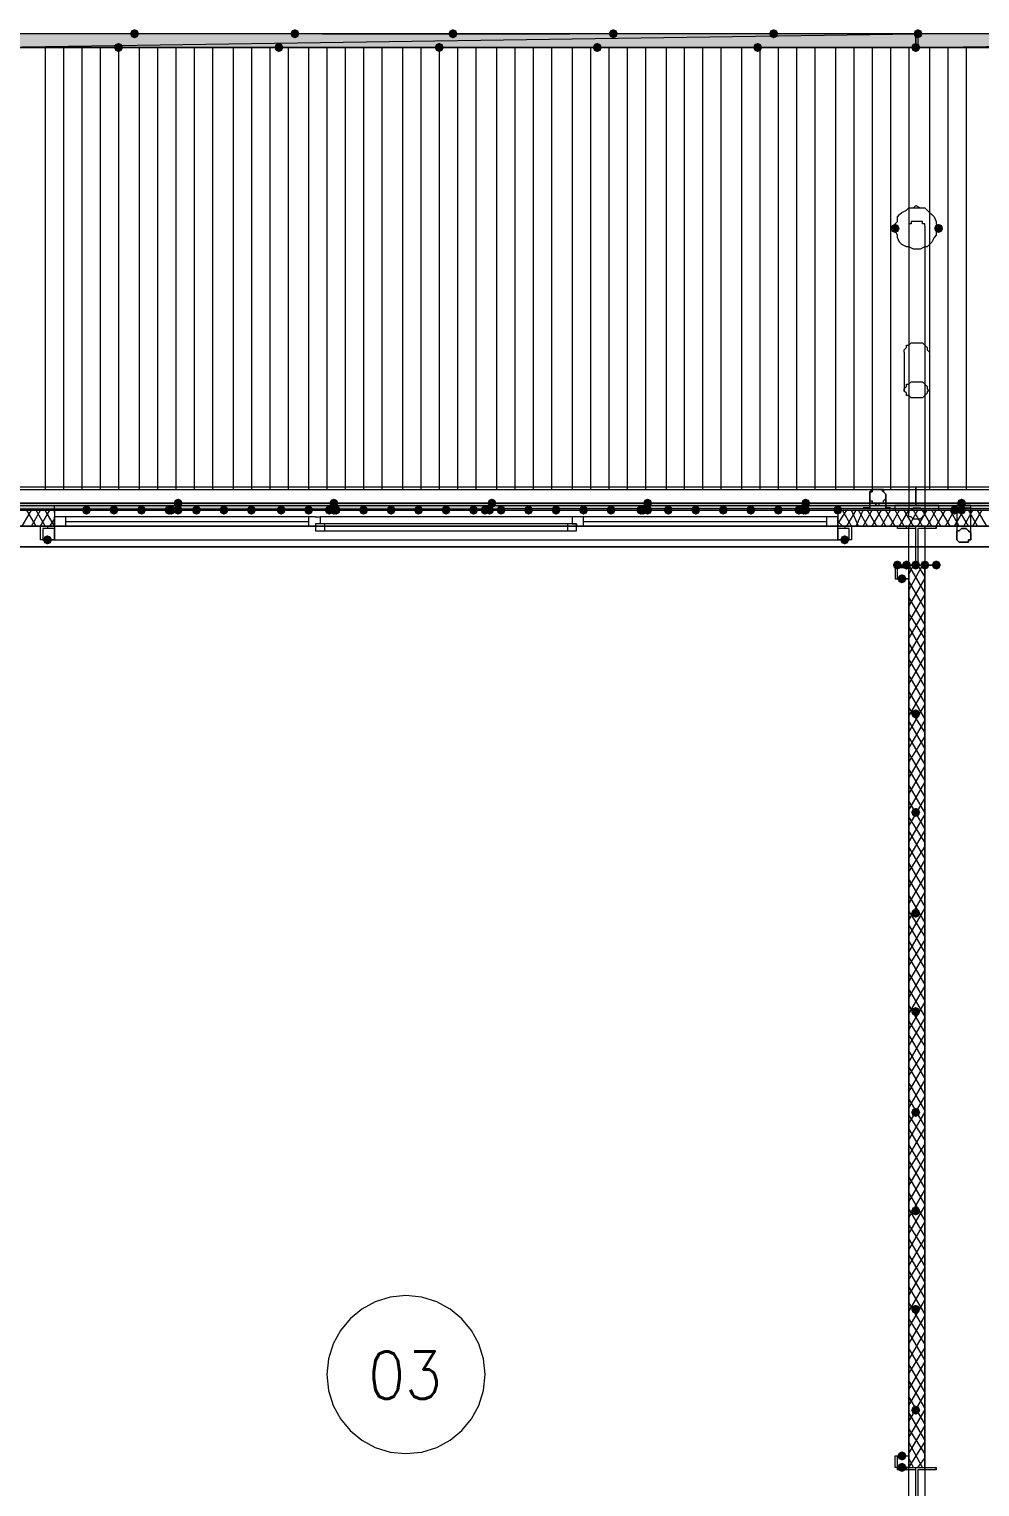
# Model space of a CAD drawing. Header units: millimetres. Extents: x 0 to 420, y 0 to 297.
# Drawn here: x 157.27 to 174.84, y 204.49 to 231.44 of the extents above; entities that cross this region are included whole.
import ezdxf

# ---------------------------------------------------------------- set-up
doc = ezdxf.new("R2010")
doc.units = ezdxf.units.MM
doc.styles.get("Standard").update_dxf_attribs({"font": 'STANDARD'})

msp = doc.modelspace()

# ---------------------------------------------------------------- hatches: boundary and pattern name
h = msp.add_hatch(color=7)
h.paths.add_polyline_path([(173.651333, 231.097667), (156.294667, 231.097667), (173.651333, 231.351667)], flags=0)
h.paths.add_polyline_path([(156.294667, 231.097667), (173.651333, 231.351667), (156.294667, 231.351667)], flags=0)
for color, points in [(254, [(159.300333, 231.351667), (159.275463, 231.291871), (159.215667, 231.267), (159.155871, 231.291871), (159.131, 231.351667), (159.155871, 231.411462), (159.215667, 231.436333), (159.275462, 231.411463)]), (254, [(162.263667, 231.351667), (162.238796, 231.291871), (162.179, 231.267), (162.119204, 231.291871), (162.094333, 231.351667), (162.119204, 231.411462), (162.179, 231.436333), (162.238796, 231.411463)]), (254, [(165.184667, 231.351667), (165.159796, 231.291871), (165.1, 231.267), (165.040204, 231.291871), (165.015333, 231.351667), (165.040204, 231.411462), (165.1, 231.436333), (165.159796, 231.411463)]), (254, [(168.148, 231.351667), (168.123129, 231.291871), (168.063333, 231.267), (168.003537, 231.291871), (167.978667, 231.351667), (168.003537, 231.411462), (168.063333, 231.436333), (168.123129, 231.411463)]), (254, [(171.111333, 231.351667), (171.086462, 231.291871), (171.026667, 231.267), (170.966871, 231.291871), (170.942, 231.351667), (170.966871, 231.411462), (171.026667, 231.436333), (171.086462, 231.411463)]), (254, [(173.778333, 231.351667), (173.753463, 231.291871), (173.693667, 231.267), (173.633871, 231.291871), (173.609, 231.351667), (173.633871, 231.411462), (173.693667, 231.436333), (173.753462, 231.411463)]), (254, [(159.004, 231.097667), (158.979129, 231.037871), (158.919333, 231.013), (158.859537, 231.037871), (158.834667, 231.097667), (158.859537, 231.157462), (158.919333, 231.182333), (158.979129, 231.157463)]), (254, [(161.967333, 231.097667), (161.942462, 231.037871), (161.882667, 231.013), (161.822871, 231.037871), (161.798, 231.097667), (161.822871, 231.157462), (161.882667, 231.182333), (161.942462, 231.157463)]), (254, [(164.930667, 231.097667), (164.905796, 231.037871), (164.846, 231.013), (164.786204, 231.037871), (164.761333, 231.097667), (164.786204, 231.157462), (164.846, 231.182333), (164.905796, 231.157463)]), (254, [(167.851667, 231.097667), (167.826796, 231.037871), (167.767, 231.013), (167.707204, 231.037871), (167.682333, 231.097667), (167.707204, 231.157462), (167.767, 231.182333), (167.826796, 231.157463)]), (254, [(170.815, 231.097667), (170.790129, 231.037871), (170.730333, 231.013), (170.670538, 231.037871), (170.645667, 231.097667), (170.670537, 231.157462), (170.730333, 231.182333), (170.790129, 231.157463)]), (254, [(173.736, 231.097667), (173.711129, 231.037871), (173.651333, 231.013), (173.591538, 231.037871), (173.566667, 231.097667), (173.591537, 231.157462), (173.651333, 231.182333), (173.711129, 231.157463)]), (7, [(173.355, 227.753333), (173.330129, 227.693537), (173.270333, 227.668667), (173.210538, 227.693537), (173.185667, 227.753333), (173.210537, 227.813129), (173.270333, 227.838), (173.330129, 227.813129)]), (7, [(174.159333, 227.753333), (174.134462, 227.693537), (174.074667, 227.668667), (174.014871, 227.693537), (173.99, 227.753333), (174.014871, 227.813129), (174.074667, 227.838), (174.134462, 227.813129)]), (7, [(158.411333, 222.546333), (158.386462, 222.486537), (158.326667, 222.461667), (158.266871, 222.486537), (158.242, 222.546333), (158.266871, 222.606129), (158.326667, 222.631), (158.386462, 222.606129)]), (7, [(158.919333, 222.546333), (158.894463, 222.486537), (158.834667, 222.461667), (158.774871, 222.486537), (158.75, 222.546333), (158.774871, 222.606129), (158.834667, 222.631), (158.894462, 222.606129)]), (7, [(159.427333, 222.546333), (159.402462, 222.486537), (159.342667, 222.461667), (159.282871, 222.486537), (159.258, 222.546333), (159.282871, 222.606129), (159.342667, 222.631), (159.402462, 222.606129)]), (7, [(159.935333, 222.546333), (159.910462, 222.486537), (159.850667, 222.461667), (159.790871, 222.486537), (159.766, 222.546333), (159.790871, 222.606129), (159.850667, 222.631), (159.910462, 222.606129)]), (254, [(159.977667, 222.546333), (159.952796, 222.486537), (159.893, 222.461667), (159.833204, 222.486537), (159.808333, 222.546333), (159.833204, 222.606129), (159.893, 222.631), (159.952796, 222.606129)]), (254, [(160.104667, 222.673333), (160.079796, 222.613537), (160.02, 222.588667), (159.960204, 222.613537), (159.935333, 222.673333), (159.960204, 222.733129), (160.02, 222.758), (160.079796, 222.733129)]), (254, [(160.104667, 222.546333), (160.079796, 222.486537), (160.02, 222.461667), (159.960204, 222.486537), (159.935333, 222.546333), (159.960204, 222.606129), (160.02, 222.631), (160.079796, 222.606129)]), (254, [(160.104667, 222.546333), (160.079796, 222.486537), (160.02, 222.461667), (159.960204, 222.486537), (159.935333, 222.546333), (159.960204, 222.606129), (160.02, 222.631), (160.079796, 222.606129)]), (7, [(160.443333, 222.546333), (160.418462, 222.486537), (160.358667, 222.461667), (160.298871, 222.486537), (160.274, 222.546333), (160.298871, 222.606129), (160.358667, 222.631), (160.418462, 222.606129)]), (7, [(160.951333, 222.546333), (160.926462, 222.486537), (160.866667, 222.461667), (160.806871, 222.486537), (160.782, 222.546333), (160.806871, 222.606129), (160.866667, 222.631), (160.926462, 222.606129)]), (7, [(161.459333, 222.546333), (161.434463, 222.486537), (161.374667, 222.461667), (161.314871, 222.486537), (161.29, 222.546333), (161.314871, 222.606129), (161.374667, 222.631), (161.434462, 222.606129)]), (7, [(162.009667, 222.546333), (161.984796, 222.486537), (161.925, 222.461667), (161.865204, 222.486537), (161.840333, 222.546333), (161.865204, 222.606129), (161.925, 222.631), (161.984796, 222.606129)]), (7, [(162.517667, 222.546333), (162.492796, 222.486537), (162.433, 222.461667), (162.373204, 222.486537), (162.348333, 222.546333), (162.373204, 222.606129), (162.433, 222.631), (162.492796, 222.606129)]), (254, [(162.898667, 222.546333), (162.873796, 222.486537), (162.814, 222.461667), (162.754204, 222.486537), (162.729333, 222.546333), (162.754204, 222.606129), (162.814, 222.631), (162.873796, 222.606129)]), (254, [(162.983333, 222.673333), (162.958463, 222.613537), (162.898667, 222.588667), (162.838871, 222.613537), (162.814, 222.673333), (162.838871, 222.733129), (162.898667, 222.758), (162.958462, 222.733129)]), (254, [(162.983333, 222.546333), (162.958463, 222.486537), (162.898667, 222.461667), (162.838871, 222.486537), (162.814, 222.546333), (162.838871, 222.606129), (162.898667, 222.631), (162.958462, 222.606129)]), (254, [(162.983333, 222.546333), (162.958463, 222.486537), (162.898667, 222.461667), (162.838871, 222.486537), (162.814, 222.546333), (162.838871, 222.606129), (162.898667, 222.631), (162.958462, 222.606129)]), (7, [(163.025667, 222.546333), (163.000796, 222.486537), (162.941, 222.461667), (162.881204, 222.486537), (162.856333, 222.546333), (162.881204, 222.606129), (162.941, 222.631), (163.000796, 222.606129)]), (7, [(163.533667, 222.546333), (163.508796, 222.486537), (163.449, 222.461667), (163.389204, 222.486537), (163.364333, 222.546333), (163.389204, 222.606129), (163.449, 222.631), (163.508796, 222.606129)]), (7, [(164.041667, 222.546333), (164.016796, 222.486537), (163.957, 222.461667), (163.897204, 222.486537), (163.872333, 222.546333), (163.897204, 222.606129), (163.957, 222.631), (164.016796, 222.606129)]), (7, [(164.549667, 222.546333), (164.524796, 222.486537), (164.465, 222.461667), (164.405204, 222.486537), (164.380333, 222.546333), (164.405204, 222.606129), (164.465, 222.631), (164.524796, 222.606129)]), (7, [(165.057667, 222.546333), (165.032796, 222.486537), (164.973, 222.461667), (164.913204, 222.486537), (164.888333, 222.546333), (164.913204, 222.606129), (164.973, 222.631), (165.032796, 222.606129)]), (7, [(165.565667, 222.546333), (165.540796, 222.486537), (165.481, 222.461667), (165.421204, 222.486537), (165.396333, 222.546333), (165.421204, 222.606129), (165.481, 222.631), (165.540796, 222.606129)]), (254, [(165.777333, 222.546333), (165.752462, 222.486537), (165.692667, 222.461667), (165.632871, 222.486537), (165.608, 222.546333), (165.632871, 222.606129), (165.692667, 222.631), (165.752462, 222.606129)]), (254, [(165.862, 222.546333), (165.837129, 222.486537), (165.777333, 222.461667), (165.717537, 222.486537), (165.692667, 222.546333), (165.717537, 222.606129), (165.777333, 222.631), (165.837129, 222.606129)]), (254, [(165.862, 222.546333), (165.837129, 222.486537), (165.777333, 222.461667), (165.717537, 222.486537), (165.692667, 222.546333), (165.717537, 222.606129), (165.777333, 222.631), (165.837129, 222.606129)]), (254, [(165.904333, 222.673333), (165.879462, 222.613537), (165.819667, 222.588667), (165.759871, 222.613537), (165.735, 222.673333), (165.759871, 222.733129), (165.819667, 222.758), (165.879462, 222.733129)]), (7, [(166.073667, 222.546333), (166.048796, 222.486537), (165.989, 222.461667), (165.929204, 222.486537), (165.904333, 222.546333), (165.929204, 222.606129), (165.989, 222.631), (166.048796, 222.606129)]), (7, [(166.581667, 222.546333), (166.556796, 222.486537), (166.497, 222.461667), (166.437204, 222.486537), (166.412333, 222.546333), (166.437204, 222.606129), (166.497, 222.631), (166.556796, 222.606129)]), (7, [(167.089667, 222.546333), (167.064796, 222.486537), (167.005, 222.461667), (166.945204, 222.486537), (166.920333, 222.546333), (166.945204, 222.606129), (167.005, 222.631), (167.064796, 222.606129)]), (7, [(167.597667, 222.546333), (167.572796, 222.486537), (167.513, 222.461667), (167.453204, 222.486537), (167.428333, 222.546333), (167.453204, 222.606129), (167.513, 222.631), (167.572796, 222.606129)]), (7, [(168.105667, 222.546333), (168.080796, 222.486537), (168.021, 222.461667), (167.961204, 222.486537), (167.936333, 222.546333), (167.961204, 222.606129), (168.021, 222.631), (168.080796, 222.606129)]), (7, [(168.656, 222.546333), (168.631129, 222.486537), (168.571333, 222.461667), (168.511538, 222.486537), (168.486667, 222.546333), (168.511537, 222.606129), (168.571333, 222.631), (168.631129, 222.606129)]), (254, [(168.698333, 222.546333), (168.673463, 222.486537), (168.613667, 222.461667), (168.553871, 222.486537), (168.529, 222.546333), (168.553871, 222.606129), (168.613667, 222.631), (168.673462, 222.606129)]), (254, [(168.783, 222.673333), (168.758129, 222.613537), (168.698333, 222.588667), (168.638537, 222.613537), (168.613667, 222.673333), (168.638537, 222.733129), (168.698333, 222.758), (168.758129, 222.733129)]), (254, [(168.783, 222.546333), (168.758129, 222.486537), (168.698333, 222.461667), (168.638537, 222.486537), (168.613667, 222.546333), (168.638537, 222.606129), (168.698333, 222.631), (168.758129, 222.606129)]), (254, [(168.783, 222.546333), (168.758129, 222.486537), (168.698333, 222.461667), (168.638537, 222.486537), (168.613667, 222.546333), (168.638537, 222.606129), (168.698333, 222.631), (168.758129, 222.606129)]), (7, [(169.164, 222.546333), (169.139129, 222.486537), (169.079333, 222.461667), (169.019538, 222.486537), (168.994667, 222.546333), (169.019537, 222.606129), (169.079333, 222.631), (169.139129, 222.606129)]), (7, [(169.672, 222.546333), (169.647129, 222.486537), (169.587333, 222.461667), (169.527537, 222.486537), (169.502667, 222.546333), (169.527537, 222.606129), (169.587333, 222.631), (169.647129, 222.606129)]), (7, [(170.18, 222.546333), (170.155129, 222.486537), (170.095333, 222.461667), (170.035538, 222.486537), (170.010667, 222.546333), (170.035537, 222.606129), (170.095333, 222.631), (170.155129, 222.606129)]), (7, [(170.688, 222.546333), (170.663129, 222.486537), (170.603333, 222.461667), (170.543538, 222.486537), (170.518667, 222.546333), (170.543537, 222.606129), (170.603333, 222.631), (170.663129, 222.606129)]), (7, [(171.196, 222.546333), (171.171129, 222.486537), (171.111333, 222.461667), (171.051538, 222.486537), (171.026667, 222.546333), (171.051537, 222.606129), (171.111333, 222.631), (171.171129, 222.606129)]), (254, [(171.577, 222.546333), (171.552129, 222.486537), (171.492333, 222.461667), (171.432538, 222.486537), (171.407667, 222.546333), (171.432537, 222.606129), (171.492333, 222.631), (171.552129, 222.606129)]), (254, [(171.661667, 222.546333), (171.636796, 222.486537), (171.577, 222.461667), (171.517204, 222.486537), (171.492333, 222.546333), (171.517204, 222.606129), (171.577, 222.631), (171.636796, 222.606129)]), (254, [(171.661667, 222.546333), (171.636796, 222.486537), (171.577, 222.461667), (171.517204, 222.486537), (171.492333, 222.546333), (171.517204, 222.606129), (171.577, 222.631), (171.636796, 222.606129)]), (254, [(171.704, 222.673333), (171.679129, 222.613537), (171.619333, 222.588667), (171.559538, 222.613537), (171.534667, 222.673333), (171.559537, 222.733129), (171.619333, 222.758), (171.679129, 222.733129)]), (7, [(171.704, 222.546333), (171.679129, 222.486537), (171.619333, 222.461667), (171.559538, 222.486537), (171.534667, 222.546333), (171.559537, 222.606129), (171.619333, 222.631), (171.679129, 222.606129)]), (7, [(172.296667, 222.546333), (172.271796, 222.486537), (172.212, 222.461667), (172.152204, 222.486537), (172.127333, 222.546333), (172.152204, 222.606129), (172.212, 222.631), (172.271796, 222.606129)]), (254, [(174.455667, 222.546333), (174.430796, 222.486537), (174.371, 222.461667), (174.311204, 222.486537), (174.286333, 222.546333), (174.311204, 222.606129), (174.371, 222.631), (174.430796, 222.606129)]), (254, [(174.582667, 222.673333), (174.557796, 222.613537), (174.498, 222.588667), (174.438204, 222.613537), (174.413333, 222.673333), (174.438204, 222.733129), (174.498, 222.758), (174.557796, 222.733129)]), (254, [(174.582667, 222.546333), (174.557796, 222.486537), (174.498, 222.461667), (174.438204, 222.486537), (174.413333, 222.546333), (174.438204, 222.606129), (174.498, 222.631), (174.557796, 222.606129)]), (254, [(174.582667, 222.546333), (174.557796, 222.486537), (174.498, 222.461667), (174.438204, 222.486537), (174.413333, 222.546333), (174.438204, 222.606129), (174.498, 222.631), (174.557796, 222.606129)]), (7, [(157.691667, 221.996), (157.666796, 221.936204), (157.607, 221.911333), (157.547204, 221.936204), (157.522333, 221.996), (157.547204, 222.055796), (157.607, 222.080667), (157.666796, 222.055796)]), (7, [(172.423667, 221.996), (172.398796, 221.936204), (172.339, 221.911333), (172.279204, 221.936204), (172.254333, 221.996), (172.279204, 222.055796), (172.339, 222.080667), (172.398796, 222.055796)]), (7, [(173.397333, 221.530333), (173.372462, 221.470537), (173.312667, 221.445667), (173.252871, 221.470537), (173.228, 221.530333), (173.252871, 221.590129), (173.312667, 221.615), (173.372462, 221.590129)]), (7, [(173.566667, 221.530333), (173.541796, 221.470537), (173.482, 221.445667), (173.422204, 221.470537), (173.397333, 221.530333), (173.422204, 221.590129), (173.482, 221.615), (173.541796, 221.590129)]), (7, [(173.736, 221.530333), (173.711129, 221.470537), (173.651333, 221.445667), (173.591538, 221.470537), (173.566667, 221.530333), (173.591537, 221.590129), (173.651333, 221.615), (173.711129, 221.590129)]), (7, [(173.905333, 221.530333), (173.880462, 221.470537), (173.820667, 221.445667), (173.760871, 221.470537), (173.736, 221.530333), (173.760871, 221.590129), (173.820667, 221.615), (173.880462, 221.590129)]), (7, [(174.117, 221.530333), (174.092129, 221.470537), (174.032333, 221.445667), (173.972537, 221.470537), (173.947667, 221.530333), (173.972537, 221.590129), (174.032333, 221.615), (174.092129, 221.590129)]), (7, [(173.482, 221.276333), (173.457129, 221.216537), (173.397333, 221.191667), (173.337538, 221.216537), (173.312667, 221.276333), (173.337537, 221.336129), (173.397333, 221.361), (173.457129, 221.336129)]), (7, [(173.736, 218.778667), (173.711129, 218.718871), (173.651333, 218.694), (173.591538, 218.718871), (173.566667, 218.778667), (173.591537, 218.838462), (173.651333, 218.863333), (173.711129, 218.838463)]), (7, [(173.736, 216.958333), (173.711129, 216.898537), (173.651333, 216.873667), (173.591538, 216.898537), (173.566667, 216.958333), (173.591537, 217.018129), (173.651333, 217.043), (173.711129, 217.018129)]), (7, [(173.736, 215.095667), (173.711129, 215.035871), (173.651333, 215.011), (173.591538, 215.035871), (173.566667, 215.095667), (173.591537, 215.155462), (173.651333, 215.180333), (173.711129, 215.155463)]), (7, [(173.736, 213.275333), (173.711129, 213.215537), (173.651333, 213.190667), (173.591538, 213.215537), (173.566667, 213.275333), (173.591537, 213.335129), (173.651333, 213.36), (173.711129, 213.335129)]), (7, [(173.736, 211.412667), (173.711129, 211.352871), (173.651333, 211.328), (173.591538, 211.352871), (173.566667, 211.412667), (173.591537, 211.472462), (173.651333, 211.497333), (173.711129, 211.472463)]), (7, [(173.736, 209.592333), (173.711129, 209.532537), (173.651333, 209.507667), (173.591538, 209.532537), (173.566667, 209.592333), (173.591537, 209.652129), (173.651333, 209.677), (173.711129, 209.652129)]), (7, [(173.736, 207.772), (173.711129, 207.712204), (173.651333, 207.687333), (173.591538, 207.712204), (173.566667, 207.772), (173.591537, 207.831796), (173.651333, 207.856667), (173.711129, 207.831796)]), (7, [(173.736, 205.909333), (173.711129, 205.849538), (173.651333, 205.824667), (173.591538, 205.849538), (173.566667, 205.909333), (173.591537, 205.969129), (173.651333, 205.994), (173.711129, 205.969129)]), (7, [(173.482, 205.062667), (173.457129, 205.002871), (173.397333, 204.978), (173.337538, 205.002871), (173.312667, 205.062667), (173.337537, 205.122462), (173.397333, 205.147333), (173.457129, 205.122463)]), (7, [(173.482, 204.851), (173.457129, 204.791204), (173.397333, 204.766333), (173.337538, 204.791204), (173.312667, 204.851), (173.337537, 204.910796), (173.397333, 204.935667), (173.457129, 204.910796)])]:
    msp.add_hatch(color=color).paths.add_polyline_path(points, flags=0)
h = msp.add_hatch(color=7)
h.paths.add_polyline_path([(191.050333, 231.097667), (173.693667, 231.097667), (191.050333, 231.351667)], flags=0)
h.paths.add_polyline_path([(173.693667, 231.097667), (191.050333, 231.351667), (173.693667, 231.351667)], flags=0)
h = msp.add_hatch(color=7)
h.paths.add_polyline_path([(120.904, 222.673333), (382.947333, 222.673333), (120.904, 222.546333)], flags=0)
h.paths.add_polyline_path([(382.947333, 222.673333), (120.904, 222.546333), (382.947333, 222.546333)], flags=0)

# ---------------------------------------------------------------- linework, layer by layer
at = {"color": 7, "lineweight": 0}
for points in [[(173.651333, 231.351667), (156.294667, 231.351667)], [(162.687, 231.351667), (167.259, 231.351667)], [(191.050333, 231.351667), (173.693667, 231.351667)], [(173.270333, 227.753333), (173.270333, 227.838), (173.312667, 227.880333), (173.312667, 227.965), (173.355, 228.007333), (173.397333, 228.049667), (173.482, 228.092), (173.524333, 228.134333), (173.609, 228.134333), (173.651333, 228.176667), (173.736, 228.134333), (173.820667, 228.134333), (173.863, 228.092), (173.905333, 228.049667), (173.947667, 228.007333), (173.99, 227.965), (174.032333, 227.880333), (174.032333, 227.838), (174.074667, 227.753333)], [(173.820667, 227.795667), (173.820667, 227.838), (173.778333, 227.838), (173.778333, 227.880333), (173.736, 227.880333), (173.693667, 227.880333), (173.651333, 227.880333), (173.609, 227.880333), (173.566667, 227.880333), (173.566667, 227.838), (173.524333, 227.838), (173.524333, 227.795667)], [(173.524333, 227.795667), (173.524333, 222.504)], [(173.820667, 227.795667), (173.820667, 222.504)], [(173.439667, 225.467333), (173.439667, 225.509667), (173.482, 225.552), (173.482, 225.594333), (173.524333, 225.594333), (173.566667, 225.636667), (173.609, 225.636667), (173.651333, 225.636667), (173.693667, 225.636667), (173.736, 225.636667), (173.778333, 225.636667), (173.820667, 225.594333), (173.863, 225.552), (173.863, 225.509667), (173.905333, 225.467333)], [(173.439667, 225.467333), (173.439667, 224.747667)], [(173.905333, 225.467333), (173.905333, 224.747667)], [(157.734, 222.546333), (157.734, 222.631), (172.212, 222.631), (172.212, 222.546333)], [(174.074667, 222.631), (174.032333, 222.631), (173.99, 222.631), (173.947667, 222.631), (173.905333, 222.631), (173.863, 222.631), (173.820667, 222.631), (173.736, 222.631), (173.651333, 222.631), (173.609, 222.631), (173.524333, 222.631), (173.482, 222.631), (173.397333, 222.631), (173.355, 222.631), (173.312667, 222.631), (173.270333, 222.631)], [(174.074667, 222.631), (174.074667, 222.546333), (174.032333, 222.546333), (173.99, 222.546333), (173.947667, 222.546333), (173.905333, 222.546333), (173.863, 222.546333), (173.820667, 222.546333), (173.736, 222.546333), (173.651333, 222.546333), (173.609, 222.546333), (173.524333, 222.546333), (173.482, 222.546333), (173.397333, 222.546333), (173.355, 222.546333), (173.312667, 222.546333), (173.270333, 222.546333), (173.270333, 222.631)], [(174.413333, 222.631), (174.413333, 222.080667)], [(174.667333, 222.080667), (174.667333, 222.631)], [(120.904, 222.546333), (382.947333, 222.546333), (120.904, 222.546333), (382.947333, 222.546333)], [(120.904, 222.546333), (382.947333, 222.546333)], [(120.904, 222.546333), (382.947333, 222.546333)], [(157.734, 222.546333), (154.813, 222.546333)], [(157.141333, 222.25), (157.310667, 222.546333)], [(157.395333, 222.25), (157.226, 222.546333)], [(157.310667, 222.25), (157.48, 222.546333)], [(157.564667, 222.25), (157.395333, 222.546333)], [(157.48, 222.25), (157.649333, 222.546333)], [(157.734, 222.25), (157.564667, 222.546333)], [(157.649333, 222.25), (157.734, 222.377)], [(157.734, 222.504), (157.734, 222.546333)], [(157.734, 222.546333), (157.734, 222.419333), (157.734, 222.25)], [(157.734, 222.546333), (157.734, 222.419333)], [(157.734, 222.25), (157.945667, 222.25), (157.945667, 222.419333), (157.734, 222.419333)], [(162.433, 222.419333), (157.945667, 222.419333)], [(157.945667, 222.334667), (162.433, 222.334667)], [(162.56, 222.419333), (162.433, 222.419333), (162.433, 222.25), (162.56, 222.25)], [(162.56, 222.419333), (162.644667, 222.419333), (162.644667, 222.292333), (162.56, 222.292333), (162.56, 222.25)], [(167.301333, 222.419333), (162.644667, 222.419333)], [(167.386, 222.419333), (167.301333, 222.419333), (167.301333, 222.292333), (167.386, 222.292333), (167.386, 222.25)], [(167.386, 222.25), (167.513, 222.25), (167.513, 222.419333), (167.386, 222.419333)], [(172.000333, 222.419333), (167.513, 222.419333)], [(167.513, 222.334667), (172.000333, 222.334667)], [(172.212, 222.419333), (172.000333, 222.419333), (172.000333, 222.25), (172.212, 222.25)], [(172.212, 222.292333), (172.381333, 222.546333)], [(172.212, 222.546333), (172.212, 222.419333), (172.212, 222.25)], [(172.212, 222.546333), (172.212, 222.419333)], [(175.133, 222.546333), (172.212, 222.546333)], [(172.296667, 222.25), (172.212, 222.334667)], [(172.466, 222.25), (172.296667, 222.546333)], [(172.381333, 222.25), (172.550667, 222.546333)], [(172.593, 222.25), (172.466, 222.546333)], [(172.550667, 222.25), (172.677667, 222.546333)], [(172.762333, 222.25), (172.593, 222.546333)], [(172.677667, 222.25), (172.847, 222.546333)], [(172.931667, 222.25), (172.762333, 222.546333)], [(172.847, 222.25), (173.016333, 222.546333)], [(173.101, 222.25), (172.931667, 222.546333)], [(173.016333, 222.25), (173.185667, 222.546333)], [(173.270333, 222.25), (173.101, 222.546333)], [(173.185667, 222.25), (173.355, 222.546333)], [(173.439667, 222.25), (173.270333, 222.546333)], [(173.355, 222.25), (173.524333, 222.546333)], [(173.609, 222.25), (173.439667, 222.546333)], [(173.524333, 222.25), (173.693667, 222.546333)], [(173.778333, 222.25), (173.609, 222.546333)], [(173.693667, 222.25), (173.863, 222.546333)], [(173.947667, 222.25), (173.778333, 222.546333)], [(173.863, 222.25), (174.032333, 222.546333)], [(174.117, 222.25), (173.947667, 222.546333)], [(174.032333, 222.25), (174.201667, 222.546333)], [(174.286333, 222.25), (174.117, 222.546333)], [(174.201667, 222.25), (174.371, 222.546333)], [(174.455667, 222.25), (174.286333, 222.546333)], [(174.371, 222.25), (174.540333, 222.546333)], [(174.625, 222.25), (174.455667, 222.546333)], [(174.540333, 222.25), (174.709667, 222.546333)], [(174.794333, 222.25), (174.625, 222.546333)], [(174.709667, 222.25), (174.879, 222.546333)], [(174.963667, 222.25), (174.794333, 222.546333)], [(154.813, 222.25), (157.734, 222.25)], [(157.607, 222.25), (157.607, 222.207667)], [(164.973, 222.25), (157.734, 222.25), (157.734, 222.123)], [(164.973, 222.25), (157.734, 222.25), (157.734, 222.123)], [(157.734, 222.25), (172.212, 222.25)], [(157.734, 222.123), (157.734, 221.996), (164.973, 221.996)], [(157.734, 222.123), (157.734, 221.996), (164.973, 221.996)], [(157.945667, 222.25), (162.433, 222.25)], [(167.216667, 222.292333), (162.729333, 222.292333)], [(162.729333, 222.25), (167.216667, 222.25)], [(162.729333, 222.165333), (167.216667, 222.165333)], [(162.729333, 222.165333), (167.216667, 222.165333)], [(172.212, 222.123), (172.212, 222.25), (164.973, 222.25)], [(172.212, 222.123), (172.212, 222.25), (164.973, 222.25)], [(164.973, 221.996), (172.212, 221.996), (172.212, 222.123)], [(164.973, 221.996), (172.212, 221.996), (172.212, 222.123)], [(167.513, 222.25), (172.000333, 222.25)], [(172.212, 222.25), (175.133, 222.25)], [(172.339, 222.25), (172.339, 222.207667)], [(173.312667, 222.207667), (173.312667, 222.25)], [(173.482, 222.207667), (173.482, 222.25)], [(173.651333, 221.530333), (173.651333, 222.25)], [(173.820667, 222.207667), (173.820667, 222.25)], [(174.032333, 222.207667), (174.032333, 222.25)], [(173.397333, 221.530333), (173.397333, 221.488)], [(173.524333, 221.361), (173.609, 221.530333)], [(173.524333, 221.064667), (173.778333, 221.530333)], [(173.820667, 221.022333), (173.524333, 221.530333)], [(173.820667, 221.318667), (173.693667, 221.530333)], [(173.524333, 220.768333), (173.820667, 221.276333)], [(173.820667, 220.726), (173.524333, 221.234)], [(173.524333, 220.472), (173.820667, 220.98)], [(173.820667, 220.429667), (173.524333, 220.937667)], [(173.524333, 220.175667), (173.820667, 220.683667)], [(173.820667, 220.175667), (173.524333, 220.641333)], [(173.524333, 219.879333), (173.820667, 220.387333)], [(173.820667, 219.879333), (173.524333, 220.387333)], [(173.524333, 219.625333), (173.820667, 220.133333)], [(173.820667, 219.583), (173.524333, 220.091)], [(173.524333, 219.329), (173.820667, 219.837)], [(173.820667, 219.286667), (173.524333, 219.794667)], [(173.524333, 219.032667), (173.820667, 219.540667)], [(173.820667, 218.990333), (173.524333, 219.498333)], [(173.524333, 218.736333), (173.820667, 219.244333)], [(173.820667, 218.694), (173.524333, 219.202)], [(173.524333, 218.44), (173.820667, 218.948)], [(173.820667, 218.44), (173.524333, 218.905667)], [(173.524333, 218.143667), (173.820667, 218.651667)], [(173.820667, 218.143667), (173.524333, 218.651667)], [(173.524333, 217.889667), (173.820667, 218.355333)], [(173.820667, 217.847333), (173.524333, 218.355333)], [(173.524333, 217.593333), (173.820667, 218.101333)], [(173.820667, 217.551), (173.524333, 218.059)], [(173.524333, 217.297), (173.820667, 217.805)], [(173.820667, 217.254667), (173.524333, 217.762667)], [(173.524333, 217.000667), (173.820667, 217.508667)], [(173.820667, 216.958333), (173.524333, 217.466333)], [(173.524333, 216.704333), (173.820667, 217.212333)], [(173.820667, 216.662), (173.524333, 217.17)], [(173.524333, 216.408), (173.820667, 216.916)], [(173.820667, 216.408), (173.524333, 216.873667)], [(173.524333, 216.111667), (173.820667, 216.619667)], [(173.820667, 216.111667), (173.524333, 216.619667)], [(173.524333, 215.857667), (173.820667, 216.323333)], [(173.820667, 215.815333), (173.524333, 216.323333)], [(173.524333, 215.561333), (173.820667, 216.069333)], [(173.820667, 215.519), (173.524333, 216.027)], [(173.524333, 215.265), (173.820667, 215.773)], [(173.820667, 215.222667), (173.524333, 215.730667)], [(173.524333, 214.968667), (173.820667, 215.476667)], [(173.820667, 214.926333), (173.524333, 215.434333)], [(173.524333, 214.672333), (173.820667, 215.180333)], [(173.820667, 214.672333), (173.524333, 215.138)], [(173.524333, 214.376), (173.820667, 214.884)], [(173.820667, 214.376), (173.524333, 214.884)], [(173.524333, 214.122), (173.820667, 214.587667)], [(173.820667, 214.079667), (173.524333, 214.587667)], [(173.524333, 213.825667), (173.820667, 214.333667)], [(173.820667, 213.783333), (173.524333, 214.291333)], [(173.524333, 213.529333), (173.820667, 214.037333)], [(173.820667, 213.487), (173.524333, 213.995)], [(173.524333, 213.233), (173.820667, 213.741)], [(173.820667, 213.190667), (173.524333, 213.698667)], [(173.524333, 212.936667), (173.820667, 213.444667)], [(173.820667, 212.894333), (173.524333, 213.402333)], [(173.524333, 212.640333), (173.820667, 213.148333)], [(173.820667, 212.640333), (173.524333, 213.106)], [(173.524333, 212.344), (173.820667, 212.852)], [(173.820667, 212.344), (173.524333, 212.852)], [(173.524333, 212.09), (173.820667, 212.555667)], [(173.820667, 212.047667), (173.524333, 212.555667)], [(173.524333, 211.793667), (173.820667, 212.301667)], [(173.820667, 211.751333), (173.524333, 212.259333)], [(173.524333, 211.497333), (173.820667, 212.005333)], [(173.820667, 211.455), (173.524333, 211.963)], [(173.524333, 211.201), (173.820667, 211.709)], [(173.820667, 211.158667), (173.524333, 211.666667)], [(173.524333, 210.904667), (173.820667, 211.412667)], [(173.820667, 210.904667), (173.524333, 211.370333)], [(173.524333, 210.608333), (173.820667, 211.116333)], [(173.820667, 210.608333), (173.524333, 211.116333)], [(173.524333, 210.354333), (173.820667, 210.82)], [(173.820667, 210.312), (173.524333, 210.82)], [(173.524333, 210.058), (173.820667, 210.566)], [(173.820667, 210.015667), (173.524333, 210.523667)], [(173.524333, 209.761667), (173.820667, 210.269667)], [(173.820667, 209.719333), (173.524333, 210.227333)], [(173.524333, 209.465333), (173.820667, 209.973333)], [(173.820667, 209.423), (173.524333, 209.931)], [(173.524333, 209.169), (173.820667, 209.677)], [(173.820667, 209.126667), (173.524333, 209.634667)], [(173.524333, 208.872667), (173.820667, 209.380667)], [(173.820667, 208.872667), (173.524333, 209.338333)], [(173.524333, 208.576333), (173.820667, 209.084333)], [(173.820667, 208.576333), (173.524333, 209.084333)], [(173.524333, 208.322333), (173.820667, 208.788)], [(173.820667, 208.28), (173.524333, 208.788)], [(173.524333, 208.026), (173.820667, 208.534)], [(173.820667, 207.983667), (173.524333, 208.491667)], [(165.692667, 206.5655), (165.662995, 206.859844), (165.577894, 207.133996), (165.443238, 207.382083), (165.264899, 207.598232), (165.048749, 207.776572), (164.800662, 207.911228), (164.52651, 207.996328), (164.232167, 208.026), (163.937823, 207.996328), (163.663671, 207.911228), (163.415584, 207.776572), (163.199434, 207.598232), (163.021095, 207.382083), (162.886439, 207.133996), (162.801339, 206.859844), (162.771667, 206.5655)], [(173.524333, 207.729667), (173.820667, 208.237667)], [(173.820667, 207.687333), (173.524333, 208.195333)], [(173.524333, 207.433333), (173.820667, 207.941333)], [(173.820667, 207.391), (173.524333, 207.899)], [(173.524333, 207.137), (173.820667, 207.645)], [(173.820667, 207.137), (173.524333, 207.602667)], [(173.524333, 206.840667), (173.820667, 207.348667)], [(173.820667, 206.840667), (173.524333, 207.348667)], [(173.524333, 206.586667), (173.820667, 207.052333)], [(173.820667, 206.544333), (173.524333, 207.052333)], [(173.524333, 206.290333), (173.820667, 206.798333)], [(173.820667, 206.248), (173.524333, 206.756)], [(162.771667, 206.5655), (162.801339, 206.271156), (162.886439, 205.997004), (163.021095, 205.748917), (163.199434, 205.532768), (163.415584, 205.354428), (163.663671, 205.219772), (163.937823, 205.134672), (164.232167, 205.105), (164.52651, 205.134672), (164.800662, 205.219772), (165.048749, 205.354428), (165.264899, 205.532768), (165.443238, 205.748917), (165.577894, 205.997004), (165.662995, 206.271156), (165.692667, 206.5655)], [(173.524333, 205.994), (173.820667, 206.502)], [(173.820667, 205.951667), (173.524333, 206.459667)], [(173.524333, 205.697667), (173.820667, 206.205667)], [(173.820667, 205.655333), (173.524333, 206.163333)], [(173.524333, 205.401333), (173.820667, 205.909333)], [(173.820667, 205.359), (173.524333, 205.867)], [(173.524333, 205.105), (173.820667, 205.613)], [(173.820667, 205.105), (173.524333, 205.570667)], [(173.524333, 204.851), (173.820667, 205.316667)], [(173.778333, 204.851), (173.524333, 205.316667)], [(173.312667, 204.808667), (173.312667, 204.851)], [(173.482, 204.808667), (173.482, 204.851)], [(173.609, 204.851), (173.524333, 205.020333)], [(173.651333, 204.131333), (173.651333, 204.851)], [(173.693667, 204.851), (173.820667, 205.020333)], [(173.820667, 204.808667), (173.820667, 204.851)], [(174.032333, 204.808667), (174.032333, 204.851)]]:
    msp.add_lwpolyline(points, dxfattribs=at)
for points in [[(173.651333, 231.097667), (156.294667, 231.097667), (173.651333, 231.351667)], [(156.294667, 231.097667), (173.651333, 231.351667), (156.294667, 231.351667)], [(173.651333, 231.351667), (156.294667, 231.351667), (156.294667, 231.097667), (173.651333, 231.097667)], [(167.259, 231.351667), (162.687, 231.351667)], [(191.050333, 231.097667), (173.693667, 231.097667), (191.050333, 231.351667)], [(173.693667, 231.097667), (191.050333, 231.351667), (173.693667, 231.351667)], [(260.604, 231.351667), (260.604, 231.097667), (243.247333, 231.097667), (243.247333, 231.351667), (243.247333, 231.097667), (225.848333, 231.097667), (225.848333, 231.351667), (225.848333, 231.097667), (208.449333, 231.097667), (208.449333, 231.351667), (208.449333, 231.097667), (191.050333, 231.097667), (191.050333, 231.351667), (173.693667, 231.351667), (173.693667, 231.097667), (191.050333, 231.097667), (191.050333, 231.351667), (208.449333, 231.351667), (225.848333, 231.351667), (243.247333, 231.351667)], [(382.947333, 230.505), (382.947333, 231.097667), (120.904, 231.097667), (120.904, 230.505), (120.904, 223.52), (120.904, 222.927333), (382.947333, 222.927333), (382.947333, 223.52)], [(173.736, 227.372333), (173.651333, 227.372333), (173.609, 227.372333), (173.524333, 227.414667), (173.482, 227.414667), (173.397333, 227.457), (173.355, 227.499333), (173.312667, 227.584), (173.312667, 227.626333), (173.270333, 227.711), (173.270333, 227.753333), (173.270333, 227.838), (173.312667, 227.880333), (173.312667, 227.965), (173.355, 228.007333), (173.397333, 228.049667), (173.482, 228.092), (173.524333, 228.134333), (173.609, 228.134333), (173.651333, 228.134333), (173.736, 228.134333), (173.820667, 228.134333), (173.863, 228.092), (173.905333, 228.049667), (173.947667, 228.007333), (173.99, 227.965), (174.032333, 227.880333), (174.032333, 227.838), (174.074667, 227.753333), (174.032333, 227.711), (174.032333, 227.626333), (173.99, 227.584), (173.947667, 227.499333), (173.905333, 227.457), (173.863, 227.414667), (173.820667, 227.414667)], [(173.693667, 224.620667), (173.651333, 224.620667), (173.609, 224.620667), (173.566667, 224.620667), (173.524333, 224.663), (173.482, 224.663), (173.482, 224.705333), (173.439667, 224.747667), (173.439667, 224.79), (173.482, 224.832333), (173.482, 224.874667), (173.524333, 224.874667), (173.566667, 224.917), (173.609, 224.917), (173.651333, 224.917), (173.693667, 224.917), (173.736, 224.917), (173.778333, 224.917), (173.820667, 224.874667), (173.863, 224.832333), (173.863, 224.79), (173.905333, 224.747667), (173.863, 224.747667), (173.863, 224.705333), (173.820667, 224.663), (173.778333, 224.620667), (173.736, 224.620667)], [(156.294667, 222.631), (173.651333, 222.631), (173.651333, 222.969667), (156.294667, 222.969667)], [(173.185667, 222.588667), (173.101, 222.588667), (173.101, 222.800333), (173.101, 222.842667), (173.058667, 222.885), (173.058667, 222.927333), (173.016333, 222.927333), (172.974, 222.927333), (172.931667, 222.927333), (172.889333, 222.927333), (172.847, 222.927333), (172.804667, 222.885), (172.804667, 222.842667), (172.804667, 222.800333), (172.804667, 222.588667), (172.677667, 222.588667), (172.804667, 222.588667), (172.804667, 222.800333), (172.804667, 222.842667), (172.804667, 222.885), (172.847, 222.885), (172.847, 222.927333), (172.889333, 222.927333), (172.931667, 222.927333), (172.974, 222.927333), (173.016333, 222.927333), (173.058667, 222.885), (173.101, 222.842667), (173.101, 222.800333), (173.101, 222.588667), (173.185667, 222.588667), (173.101, 222.588667), (173.101, 222.800333), (173.101, 222.842667), (173.058667, 222.885), (173.058667, 222.927333), (173.016333, 222.927333), (172.974, 222.927333), (172.931667, 222.927333), (172.889333, 222.927333), (172.847, 222.927333), (172.804667, 222.885), (172.804667, 222.842667), (172.804667, 222.800333), (172.804667, 222.588667), (172.677667, 222.588667), (172.804667, 222.588667), (172.804667, 222.800333), (172.804667, 222.842667), (172.804667, 222.885), (172.847, 222.885), (172.847, 222.927333), (172.889333, 222.927333), (172.931667, 222.927333), (172.974, 222.927333), (173.016333, 222.927333), (173.058667, 222.885), (173.101, 222.842667), (173.101, 222.800333), (173.101, 222.588667), (173.185667, 222.588667), (173.101, 222.588667), (173.101, 222.800333), (173.101, 222.842667), (173.058667, 222.885), (173.016333, 222.927333), (172.974, 222.927333), (172.931667, 222.927333), (172.889333, 222.927333), (172.847, 222.927333), (172.847, 222.885), (172.804667, 222.885), (172.804667, 222.842667), (172.804667, 222.800333), (172.804667, 222.588667), (172.677667, 222.588667), (172.804667, 222.588667), (172.804667, 222.800333), (172.804667, 222.842667), (172.804667, 222.885), (172.847, 222.927333), (172.889333, 222.927333), (172.931667, 222.927333), (172.974, 222.927333), (173.016333, 222.927333), (173.058667, 222.927333), (173.058667, 222.885), (173.101, 222.842667), (173.101, 222.800333), (173.101, 222.588667)], [(172.804667, 222.800333), (172.804667, 222.758), (172.804667, 222.715667), (172.847, 222.715667), (172.847, 222.673333), (172.889333, 222.673333), (172.931667, 222.631), (172.974, 222.631), (172.974, 222.673333), (173.016333, 222.673333), (173.058667, 222.673333), (173.058667, 222.715667), (173.101, 222.758), (173.101, 222.800333), (173.101, 222.842667), (173.058667, 222.885), (173.016333, 222.927333), (172.974, 222.927333), (172.931667, 222.927333), (172.889333, 222.927333), (172.847, 222.927333), (172.847, 222.885), (172.804667, 222.885), (172.804667, 222.842667)], [(173.101, 222.800333), (173.101, 222.842667), (173.058667, 222.885), (173.016333, 222.927333), (172.974, 222.927333), (172.931667, 222.927333), (172.889333, 222.927333), (172.847, 222.927333), (172.847, 222.885), (172.804667, 222.885), (172.804667, 222.842667), (172.804667, 222.800333), (172.804667, 222.758), (172.804667, 222.715667), (172.847, 222.715667), (172.847, 222.673333), (172.889333, 222.673333), (172.931667, 222.631), (172.974, 222.631), (172.974, 222.673333), (173.016333, 222.673333), (173.058667, 222.673333), (173.058667, 222.715667), (173.101, 222.758)], [(173.651333, 222.631), (191.050333, 222.631), (191.050333, 222.969667), (173.651333, 222.969667)], [(120.904, 222.673333), (382.947333, 222.673333), (120.904, 222.546333)], [(382.947333, 222.673333), (120.904, 222.546333), (382.947333, 222.546333)], [(120.904, 222.673333), (120.904, 222.546333), (382.947333, 222.546333), (382.947333, 222.673333)], [(173.693667, 222.377), (173.651333, 222.377), (173.609, 222.377), (173.566667, 222.419333), (173.524333, 222.419333), (173.524333, 222.461667), (173.524333, 222.504), (173.524333, 222.546333), (173.566667, 222.546333), (173.609, 222.588667), (173.651333, 222.588667), (173.693667, 222.588667), (173.736, 222.588667), (173.778333, 222.546333), (173.820667, 222.504), (173.820667, 222.461667), (173.778333, 222.419333), (173.736, 222.377)], [(174.667333, 222.631), (174.625, 222.631), (174.582667, 222.631), (174.540333, 222.631), (174.498, 222.631), (174.455667, 222.631), (174.413333, 222.631), (174.413333, 222.588667), (174.455667, 222.588667), (174.498, 222.588667), (174.540333, 222.588667), (174.582667, 222.588667), (174.625, 222.588667), (174.667333, 222.588667)], [(157.734, 222.25), (157.734, 222.419333)], [(172.212, 222.25), (172.212, 222.419333)], [(394.335, 222.25), (260.265333, 222.25), (260.265333, 191.219667), (243.586, 191.219667), (243.586, 222.25), (109.516333, 222.25), (109.516333, 105.579333), (243.586, 105.579333), (243.586, 136.609667), (260.265333, 136.609667), (260.265333, 105.579333), (394.335, 105.579333)], [(157.48, 222.25), (157.734, 222.25), (157.734, 221.996), (157.48, 221.996)], [(157.522333, 222.207667), (157.522333, 221.996), (157.734, 221.996), (157.734, 222.207667)], [(162.56, 222.165333), (162.729333, 222.165333), (162.729333, 222.292333), (162.56, 222.292333)], [(167.386, 222.292333), (167.216667, 222.292333), (167.216667, 222.165333), (167.386, 222.165333)], [(172.212, 222.25), (172.466, 222.25), (172.466, 221.996), (172.212, 221.996)], [(172.212, 222.207667), (172.212, 221.996), (172.423667, 221.996), (172.423667, 222.207667)], [(174.032333, 221.530333), (173.312667, 221.530333), (173.651333, 221.530333), (173.651333, 222.207667), (173.312667, 222.207667), (173.312667, 222.25), (174.032333, 222.25), (174.032333, 222.207667), (173.693667, 222.207667), (173.693667, 221.530333)], [(174.667333, 222.080667), (174.667333, 222.038333), (174.667333, 221.996), (174.625, 221.996), (174.625, 221.953667), (174.582667, 221.953667), (174.540333, 221.953667), (174.498, 221.953667), (174.455667, 221.953667), (174.413333, 221.996), (174.413333, 222.038333), (174.413333, 222.080667), (174.413333, 222.123), (174.413333, 222.165333), (174.455667, 222.165333), (174.498, 222.207667), (174.540333, 222.207667), (174.582667, 222.207667), (174.625, 222.165333), (174.667333, 222.123), (174.667333, 222.080667), (174.667333, 222.123), (174.625, 222.165333), (174.582667, 222.207667), (174.540333, 222.207667), (174.498, 222.207667), (174.455667, 222.165333), (174.413333, 222.165333), (174.413333, 222.123), (174.413333, 222.080667), (174.413333, 222.038333), (174.413333, 221.996), (174.455667, 221.953667), (174.498, 221.953667), (174.540333, 221.953667), (174.582667, 221.953667), (174.625, 221.953667), (174.625, 221.996), (174.667333, 221.996), (174.667333, 222.038333)], [(174.413333, 222.080667), (174.413333, 222.038333), (174.413333, 221.996), (174.455667, 221.953667), (174.498, 221.953667), (174.540333, 221.953667), (174.582667, 221.953667), (174.625, 221.953667), (174.625, 221.996), (174.667333, 221.996), (174.667333, 222.038333), (174.667333, 222.080667), (174.667333, 222.123), (174.625, 222.165333), (174.582667, 222.207667), (174.540333, 222.207667), (174.498, 222.207667), (174.455667, 222.165333), (174.413333, 222.165333), (174.413333, 222.123)], [(243.586, 221.869), (243.586, 191.219667), (260.265333, 191.219667), (260.265333, 221.869), (393.954, 221.869), (393.954, 105.918), (260.265333, 105.918), (260.265333, 136.609667), (243.586, 136.609667), (243.586, 105.918), (109.897333, 105.918), (109.897333, 221.869)], [(173.524333, 221.530333), (173.270333, 221.530333), (173.270333, 221.276333), (173.524333, 221.276333)], [(173.820667, 204.851), (173.820667, 221.530333), (173.524333, 221.530333), (173.524333, 204.851)], [(173.524333, 221.488), (173.524333, 221.276333), (173.312667, 221.276333), (173.312667, 221.488)], [(173.524333, 204.851), (173.312667, 204.851), (173.312667, 205.062667), (173.524333, 205.062667), (173.524333, 204.851), (173.270333, 204.851), (173.270333, 205.062667), (173.524333, 205.062667)], [(174.032333, 204.131333), (173.312667, 204.131333), (173.312667, 204.173667), (173.651333, 204.173667), (173.651333, 204.808667), (173.312667, 204.808667), (173.312667, 204.851), (174.032333, 204.851), (174.032333, 204.808667), (173.693667, 204.808667), (173.693667, 204.173667), (174.032333, 204.173667)]]:
    msp.add_lwpolyline(points, close=True, dxfattribs=at)
at = {"color": 253, "lineweight": 0}
for points in [[(157.564667, 231.097667), (157.564667, 222.927333)], [(157.903333, 231.097667), (157.903333, 222.927333)], [(158.242, 231.097667), (158.242, 222.927333)], [(158.580667, 231.097667), (158.580667, 222.927333)], [(158.919333, 231.097667), (158.919333, 222.927333)], [(159.300333, 231.097667), (159.300333, 222.927333)], [(159.639, 231.097667), (159.639, 222.927333)], [(159.977667, 231.097667), (159.977667, 222.927333)], [(160.316333, 231.097667), (160.316333, 222.927333)], [(160.655, 231.097667), (160.655, 222.927333)], [(161.036, 231.097667), (161.036, 222.927333)], [(161.374667, 231.097667), (161.374667, 222.927333)], [(161.713333, 231.097667), (161.713333, 222.927333)], [(162.052, 231.097667), (162.052, 222.927333)], [(162.433, 231.097667), (162.433, 222.927333)], [(162.771667, 231.097667), (162.771667, 222.927333)], [(163.110333, 231.097667), (163.110333, 222.927333)], [(163.449, 231.097667), (163.449, 222.927333)], [(163.787667, 231.097667), (163.787667, 222.927333)], [(164.168667, 231.097667), (164.168667, 222.927333)], [(164.507333, 231.097667), (164.507333, 222.927333)], [(164.846, 231.097667), (164.846, 222.927333)], [(165.184667, 231.097667), (165.184667, 222.927333)], [(165.523333, 231.097667), (165.523333, 222.927333)], [(165.904333, 231.097667), (165.904333, 222.927333)], [(166.243, 231.097667), (166.243, 222.927333)], [(166.581667, 231.097667), (166.581667, 222.927333)], [(166.920333, 231.097667), (166.920333, 222.927333)], [(167.301333, 231.097667), (167.301333, 222.927333)], [(167.64, 231.097667), (167.64, 222.927333)], [(167.978667, 231.097667), (167.978667, 222.927333)], [(168.317333, 231.097667), (168.317333, 222.927333)], [(168.656, 231.097667), (168.656, 222.927333)], [(169.037, 231.097667), (169.037, 222.927333)], [(169.375667, 231.097667), (169.375667, 222.927333)], [(169.714333, 231.097667), (169.714333, 222.927333)], [(170.053, 231.097667), (170.053, 222.927333)], [(170.434, 231.097667), (170.434, 222.927333)], [(170.772667, 231.097667), (170.772667, 222.927333)], [(171.111333, 231.097667), (171.111333, 222.927333)], [(171.45, 231.097667), (171.45, 222.927333)], [(171.788667, 231.097667), (171.788667, 222.927333)], [(172.169667, 231.097667), (172.169667, 222.927333)], [(172.508333, 231.097667), (172.508333, 222.927333)], [(172.847, 231.097667), (172.847, 222.927333)], [(173.185667, 231.097667), (173.185667, 222.927333)], [(173.524333, 231.097667), (173.524333, 222.927333)], [(173.905333, 231.097667), (173.905333, 222.927333)], [(174.244, 231.097667), (174.244, 222.927333)], [(174.582667, 231.097667), (174.582667, 222.927333)]]:
    msp.add_lwpolyline(points, dxfattribs=at)
at = {"color": 43, "lineweight": 0}
for points in [[(156.421667, 222.25), (156.421667, 187.748333), (173.524333, 187.748333), (173.524333, 222.25)], [(190.923333, 222.25), (173.820667, 222.25), (173.820667, 187.748333), (190.923333, 187.748333)]]:
    msp.add_lwpolyline(points, close=True, dxfattribs=at)
at = {"color": 254, "lineweight": 0}
msp.add_lwpolyline([(243.586, 221.869), (109.897333, 221.869), (109.897333, 105.918), (243.586, 105.918), (243.586, 136.609667), (260.265333, 136.609667), (260.265333, 105.918), (393.954, 105.918), (393.954, 221.869), (260.265333, 221.869), (260.265333, 191.219667), (243.586, 191.219667)], close=True, dxfattribs=at)

# ---------------------------------------------------------------- texts
at = {"color": 7, "insert": (163.53367, 206.993034), "char_height": 0.872032, "width": 1.06581689, "attachment_point": 1}
msp.add_mtext('03', dxfattribs=at)

doc.saveas('drawing.dxf')
